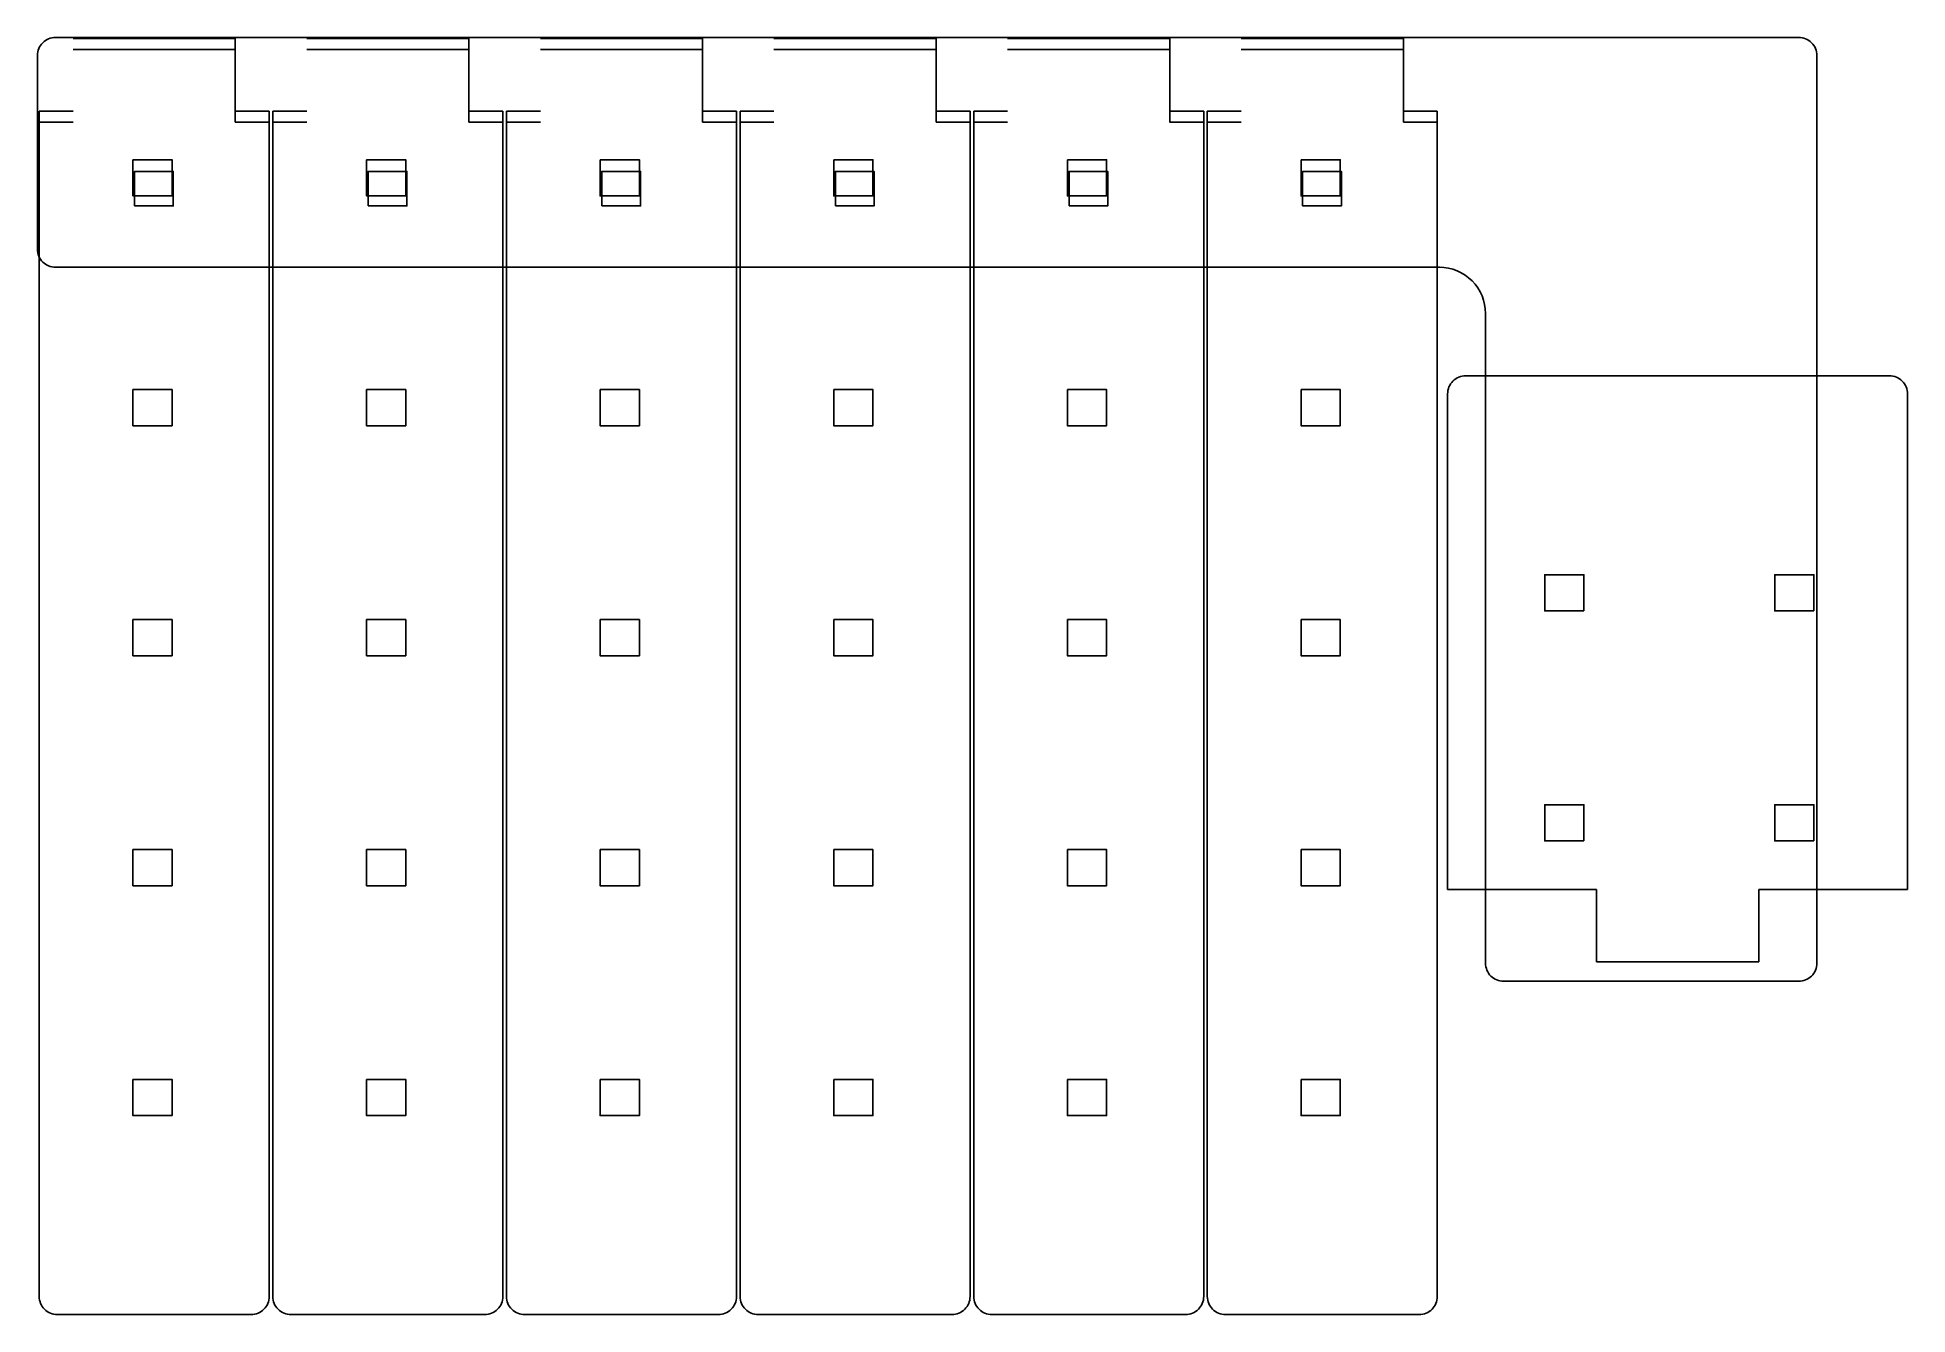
# Model space of a CAD drawing. Header units: millimetres. Extents: x 10 to 165, y 0 to 106.
import ezdxf

# ---------------------------------------------------------------- set-up
doc = ezdxf.new("R2010")
doc.units = ezdxf.units.MM
doc.layers.get('0').update_dxf_attribs({"linetype": 'CONTINUOUS'})

msp = doc.modelspace()

# ---------------------------------------------------------------- linework, layer by layer
at = {"color": 7}
for points in [[(155.5286, 105.945), (11.5286, 105.945)], [(12.9786, 105.845), (26.3786, 105.845)], [(26.3786, 99.845), (26.3786, 105.845)], [(32.2786, 105.845), (45.6786, 105.845)], [(45.6786, 99.845), (45.6786, 105.845)], [(51.5786, 105.845), (64.9786, 105.845)], [(64.9786, 99.845), (64.9786, 105.845)], [(70.8786, 105.845), (84.2786, 105.845)], [(84.2786, 99.845), (84.2786, 105.845)], [(90.1786, 105.845), (103.5786, 105.845)], [(103.5786, 99.845), (103.5786, 105.845)], [(109.4786, 105.845), (122.8786, 105.845)], [(122.8786, 99.845), (122.8786, 105.845)], [(10.0286, 104.445), (10.0286, 88.445)], [(12.9786, 104.945), (26.3786, 104.945)], [(26.3786, 98.945), (26.3786, 104.945)], [(32.2786, 104.945), (45.6786, 104.945)], [(45.6786, 98.945), (45.6786, 104.945)], [(51.5786, 104.945), (64.9786, 104.945)], [(64.9786, 98.945), (64.9786, 104.945)], [(70.8786, 104.945), (84.2786, 104.945)], [(84.2786, 98.945), (84.2786, 104.945)], [(90.1786, 104.945), (103.5786, 104.945)], [(106.3786, 98.945), (103.5786, 98.945), (103.5786, 104.945)], [(109.4786, 104.945), (122.8786, 104.945)], [(122.8786, 98.945), (122.8786, 104.945)], [(157.0286, 104.445), (157.0286, 29.445)], [(10.1786, 1.9057), (10.1786, 99.845)], [(10.1786, 99.845), (12.9786, 99.845)], [(10.1786, 98.945), (12.9786, 98.945)], [(29.1786, 99.845), (26.3786, 99.845)], [(29.1786, 98.945), (26.3786, 98.945)], [(29.1786, 99.845), (29.1786, 1.9057)], [(29.4786, 99.845), (32.2786, 99.845)], [(29.4786, 1.9057), (29.4786, 99.845)], [(29.4786, 98.945), (32.2786, 98.945)], [(48.4786, 99.845), (45.6786, 99.845)], [(48.4786, 98.945), (45.6786, 98.945)], [(48.4786, 99.845), (48.4786, 1.9057)], [(48.7786, 99.845), (51.5786, 99.845)], [(48.7786, 1.9057), (48.7786, 99.845)], [(48.7786, 98.945), (51.5786, 98.945)], [(67.7786, 99.845), (64.9786, 99.845)], [(67.7786, 98.945), (64.9786, 98.945)], [(67.7786, 99.845), (67.7786, 1.9057)], [(68.0786, 99.845), (70.8786, 99.845)], [(68.0786, 1.9057), (68.0786, 99.845)], [(68.0786, 98.945), (70.8786, 98.945)], [(87.0786, 99.845), (84.2786, 99.845)], [(87.0786, 98.945), (84.2786, 98.945)], [(87.0786, 99.845), (87.0786, 1.9057)], [(87.3786, 99.845), (90.1786, 99.845)], [(87.3786, 1.9057), (87.3786, 99.845)], [(87.3786, 98.945), (90.1786, 98.945)], [(106.3786, 99.845), (103.5786, 99.845)], [(106.3786, 99.845), (106.3786, 1.9057)], [(106.6786, 99.845), (109.4786, 99.845)], [(106.6786, 1.9057), (106.6786, 99.845)], [(106.6786, 98.945), (109.4786, 98.945)], [(125.6786, 99.845), (122.8786, 99.845)], [(125.6786, 98.945), (122.8786, 98.945)], [(125.6786, 99.845), (125.6786, 1.9057)], [(11.5286, 86.945), (125.8526, 86.945)], [(129.6626, 83.135), (129.6626, 29.445)], [(128.0286, 77.9843), (163.0286, 77.9843)], [(126.5286, 35.545), (126.5286, 76.4843)], [(164.5286, 76.4843), (164.5286, 35.545)], [(136.0286, 35.545), (126.5286, 35.545)], [(136.0286, 35.545), (138.8286, 35.545)], [(138.8286, 35.545), (138.8286, 29.545)], [(155.0286, 35.545), (152.2286, 35.545)], [(152.2286, 29.545), (152.2286, 35.545)], [(155.0286, 35.545), (164.5286, 35.545)], [(152.2286, 29.545), (138.8286, 29.545)], [(131.1626, 27.945), (155.5286, 27.945)], [(27.6786, 0.4057), (11.6786, 0.4057)], [(46.9786, 0.4057), (30.9786, 0.4057)], [(66.2786, 0.4057), (50.2786, 0.4057)], [(85.5786, 0.4057), (69.5786, 0.4057)], [(104.8786, 0.4057), (88.8786, 0.4057)], [(124.1786, 0.4057), (108.1786, 0.4057)]]:
    msp.add_lwpolyline(points, dxfattribs=at)
for points in [[(17.9166, 95.8364), (21.1566, 95.8364), (21.1566, 92.8496), (17.9166, 92.8496)], [(37.2166, 95.8364), (40.4566, 95.8364), (40.4566, 92.8496), (37.2166, 92.8496)], [(56.5166, 95.8364), (59.7566, 95.8364), (59.7566, 92.8496), (56.5166, 92.8496)], [(75.8166, 95.8364), (79.0566, 95.8364), (79.0566, 92.8496), (75.8166, 92.8496)], [(95.1166, 95.8364), (98.3566, 95.8364), (98.3566, 92.8496), (95.1166, 92.8496)], [(114.4166, 95.8364), (117.6566, 95.8364), (117.6566, 92.8496), (114.4166, 92.8496)], [(18.053, 92.0226), (21.2534, 92.0226), (21.2534, 94.8674), (18.053, 94.8674)], [(37.353, 92.0226), (40.5534, 92.0226), (40.5534, 94.8674), (37.353, 94.8674)], [(56.653, 92.0226), (59.8534, 92.0226), (59.8534, 94.8674), (56.653, 94.8674)], [(75.953, 92.0226), (79.1534, 92.0226), (79.1534, 94.8674), (75.953, 94.8674)], [(95.253, 92.0226), (98.4534, 92.0226), (98.4534, 94.8674), (95.253, 94.8674)], [(114.553, 92.0226), (117.7534, 92.0226), (117.7534, 94.8674), (114.553, 94.8674)], [(17.9166, 76.8364), (21.1566, 76.8364), (21.1566, 73.8496), (17.9166, 73.8496)], [(37.2166, 76.8364), (40.4566, 76.8364), (40.4566, 73.8496), (37.2166, 73.8496)], [(56.5166, 76.8364), (59.7566, 76.8364), (59.7566, 73.8496), (56.5166, 73.8496)], [(75.8166, 76.8364), (79.0566, 76.8364), (79.0566, 73.8496), (75.8166, 73.8496)], [(95.1166, 76.8364), (98.3566, 76.8364), (98.3566, 73.8496), (95.1166, 73.8496)], [(114.4166, 76.8364), (117.6566, 76.8364), (117.6566, 73.8496), (114.4166, 73.8496)], [(137.7906, 58.5536), (134.5506, 58.5536), (134.5506, 61.5404), (137.7906, 61.5404)], [(156.7906, 58.5536), (153.5506, 58.5536), (153.5506, 61.5404), (156.7906, 61.5404)], [(17.9166, 57.8364), (21.1566, 57.8364), (21.1566, 54.8496), (17.9166, 54.8496)], [(37.2166, 57.8364), (40.4566, 57.8364), (40.4566, 54.8496), (37.2166, 54.8496)], [(56.5166, 57.8364), (59.7566, 57.8364), (59.7566, 54.8496), (56.5166, 54.8496)], [(75.8166, 57.8364), (79.0566, 57.8364), (79.0566, 54.8496), (75.8166, 54.8496)], [(95.1166, 57.8364), (98.3566, 57.8364), (98.3566, 54.8496), (95.1166, 54.8496)], [(114.4166, 57.8364), (117.6566, 57.8364), (117.6566, 54.8496), (114.4166, 54.8496)], [(137.7906, 39.5536), (134.5506, 39.5536), (134.5506, 42.5404), (137.7906, 42.5404)], [(156.7906, 39.5536), (153.5506, 39.5536), (153.5506, 42.5404), (156.7906, 42.5404)], [(17.9166, 38.8364), (21.1566, 38.8364), (21.1566, 35.8496), (17.9166, 35.8496)], [(37.2166, 38.8364), (40.4566, 38.8364), (40.4566, 35.8496), (37.2166, 35.8496)], [(56.5166, 38.8364), (59.7566, 38.8364), (59.7566, 35.8496), (56.5166, 35.8496)], [(75.8166, 38.8364), (79.0566, 38.8364), (79.0566, 35.8496), (75.8166, 35.8496)], [(95.1166, 38.8364), (98.3566, 38.8364), (98.3566, 35.8496), (95.1166, 35.8496)], [(114.4166, 38.8364), (117.6566, 38.8364), (117.6566, 35.8496), (114.4166, 35.8496)], [(17.9166, 19.8364), (21.1566, 19.8364), (21.1566, 16.8496), (17.9166, 16.8496)], [(37.2166, 19.8364), (40.4566, 19.8364), (40.4566, 16.8496), (37.2166, 16.8496)], [(56.5166, 19.8364), (59.7566, 19.8364), (59.7566, 16.8496), (56.5166, 16.8496)], [(75.8166, 19.8364), (79.0566, 19.8364), (79.0566, 16.8496), (75.8166, 16.8496)], [(95.1166, 19.8364), (98.3566, 19.8364), (98.3566, 16.8496), (95.1166, 16.8496)], [(114.4166, 19.8364), (117.6566, 19.8364), (117.6566, 16.8496), (114.4166, 16.8496)]]:
    msp.add_lwpolyline(points, close=True, dxfattribs=at)
for points in [[(10.46794, 105.50566), (10.186635, 105.224356), (10.0286, 104.842825), (10.0286, 104.445)], [(11.5286, 105.945), (11.130775, 105.945), (10.749244, 105.786965), (10.46794, 105.50566)], [(156.58926, 105.50566), (156.307956, 105.786965), (155.926425, 105.945), (155.5286, 105.945)], [(157.0286, 104.445), (157.0286, 104.842825), (156.870565, 105.224356), (156.58926, 105.50566)], [(10.0286, 88.445), (10.0286, 88.047175), (10.186635, 87.665644), (10.46794, 87.38434)], [(10.46794, 87.38434), (10.749244, 87.103035), (11.130775, 86.945), (11.5286, 86.945)], [(128.546677, 85.829077), (127.832163, 86.54359), (126.863075, 86.945), (125.8526, 86.945)], [(129.6626, 83.135), (129.6626, 84.145475), (129.26119, 85.114563), (128.546677, 85.829077)], [(126.96794, 77.54496), (126.686635, 77.263656), (126.5286, 76.882125), (126.5286, 76.4843)], [(128.0286, 77.9843), (127.630775, 77.9843), (127.249244, 77.826265), (126.96794, 77.54496)], [(164.08926, 77.54496), (163.807956, 77.826265), (163.426425, 77.9843), (163.0286, 77.9843)], [(164.5286, 76.4843), (164.5286, 76.882125), (164.370565, 77.263656), (164.08926, 77.54496)], [(129.6626, 29.445), (129.6626, 29.047175), (129.820635, 28.665644), (130.10194, 28.38434)], [(156.58926, 28.38434), (156.870565, 28.665644), (157.0286, 29.047175), (157.0286, 29.445)], [(130.10194, 28.38434), (130.383244, 28.103035), (130.764775, 27.945), (131.1626, 27.945)], [(155.5286, 27.945), (155.926425, 27.945), (156.307956, 28.103035), (156.58926, 28.38434)], [(10.1785, 1.9057), (10.1785, 1.507858), (10.336549, 1.126312), (10.617875, 0.845004)], [(28.73926, 0.84504), (29.020565, 1.126344), (29.1786, 1.507875), (29.1786, 1.9057)], [(29.4785, 1.9057), (29.4785, 1.507858), (29.636549, 1.126312), (29.917875, 0.845004)], [(48.03926, 0.84504), (48.320565, 1.126344), (48.4786, 1.507875), (48.4786, 1.9057)], [(48.7785, 1.9057), (48.7785, 1.507858), (48.936549, 1.126312), (49.217875, 0.845004)], [(67.33926, 0.84504), (67.620565, 1.126344), (67.7786, 1.507875), (67.7786, 1.9057)], [(68.0785, 1.9057), (68.0785, 1.507858), (68.236549, 1.126312), (68.517875, 0.845004)], [(86.63926, 0.84504), (86.920565, 1.126344), (87.0786, 1.507875), (87.0786, 1.9057)], [(87.3785, 1.9057), (87.3785, 1.507858), (87.536549, 1.126312), (87.817875, 0.845004)], [(105.93926, 0.84504), (106.220565, 1.126344), (106.3786, 1.507875), (106.3786, 1.9057)], [(106.6785, 1.9057), (106.6785, 1.507858), (106.836549, 1.126312), (107.117875, 0.845004)], [(125.23926, 0.84504), (125.520565, 1.126344), (125.6786, 1.507875), (125.6786, 1.9057)], [(10.617875, 0.845004), (10.899201, 0.563697), (11.280758, 0.405673), (11.6786, 0.4057)], [(27.6786, 0.4057), (28.076425, 0.4057), (28.457956, 0.563735), (28.73926, 0.84504)], [(29.917875, 0.845004), (30.199201, 0.563697), (30.580758, 0.405673), (30.9786, 0.4057)], [(46.9786, 0.4057), (47.376425, 0.4057), (47.757956, 0.563735), (48.03926, 0.84504)], [(49.217875, 0.845004), (49.499201, 0.563697), (49.880758, 0.405673), (50.2786, 0.4057)], [(66.2786, 0.4057), (66.676425, 0.4057), (67.057956, 0.563735), (67.33926, 0.84504)], [(68.517875, 0.845004), (68.799201, 0.563697), (69.180758, 0.405673), (69.5786, 0.4057)], [(85.5786, 0.4057), (85.976425, 0.4057), (86.357956, 0.563735), (86.63926, 0.84504)], [(87.817875, 0.845004), (88.099201, 0.563697), (88.480758, 0.405673), (88.8786, 0.4057)], [(104.8786, 0.4057), (105.276425, 0.4057), (105.657956, 0.563735), (105.93926, 0.84504)], [(107.117875, 0.845004), (107.399201, 0.563697), (107.780758, 0.405673), (108.1786, 0.4057)], [(124.1786, 0.4057), (124.576425, 0.4057), (124.957956, 0.563735), (125.23926, 0.84504)]]:
    msp.add_open_spline(points, degree=3, dxfattribs=at)

doc.saveas('drawing.dxf')
